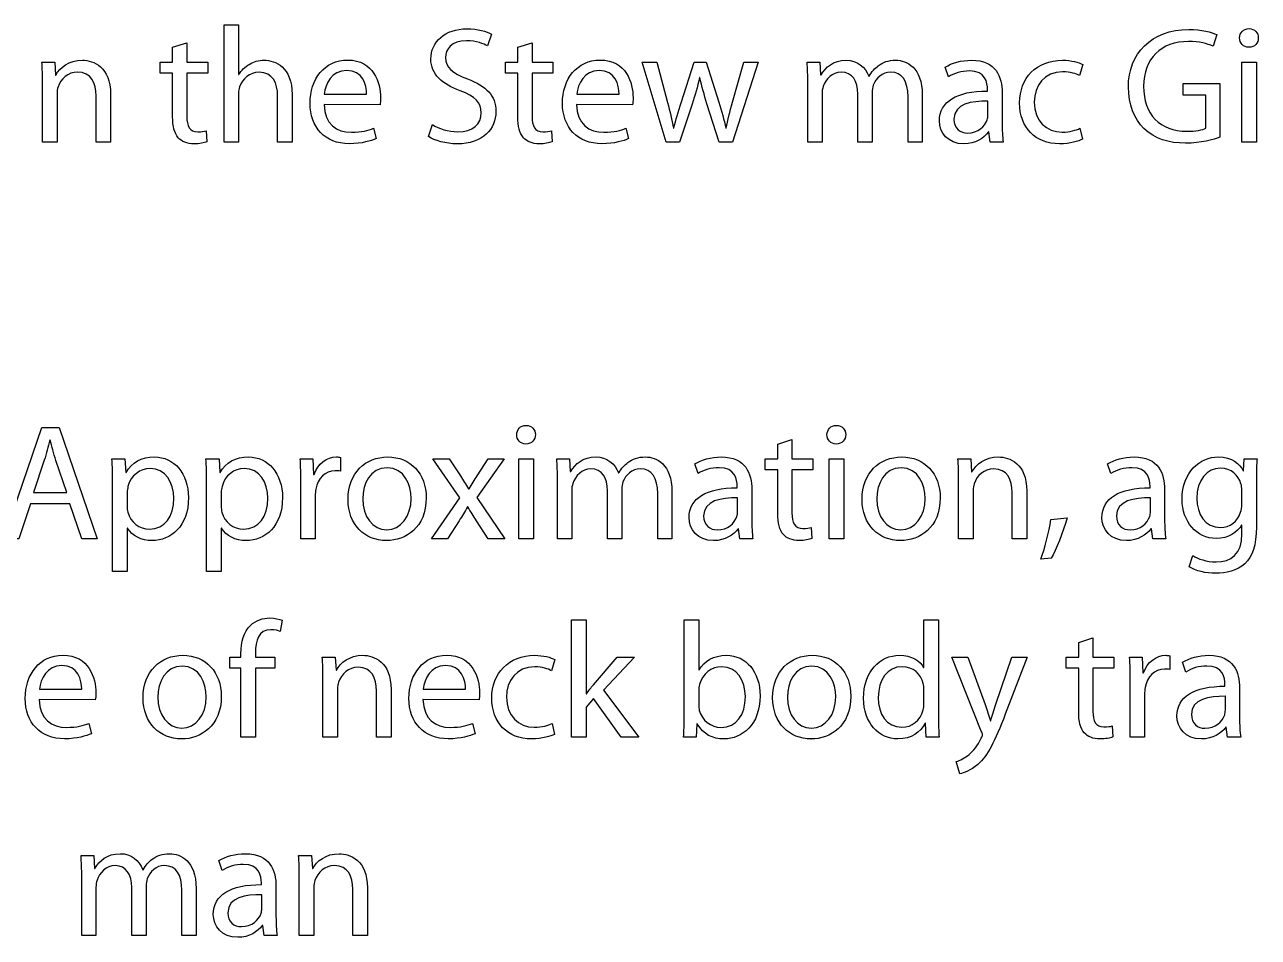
# Model space of a CAD drawing. Extents: x 14 to 1178, y 12 to 836.
# Drawn here: x 540.65 to 572.24, y 728.56 to 751.93 of the extents above; entities that cross this region are included whole.
import ezdxf

# ---------------------------------------------------------------- set-up
doc = ezdxf.new("R2010")
doc.units = 0
doc.layers.add('Gibson-Explorer-00-1958', color=7, linetype='CONTINUOUS')

msp = doc.modelspace()

# ---------------------------------------------------------------- linework, layer by layer
at = {"layer": 'Gibson-Explorer-00-1958', "color": 7}
for points in [[(546.125739, 750.161279), (546.125739, 748.925181), (545.753171, 748.925181), (545.753171, 751.930848), (545.753241, 751.930848)], [(545.753241, 751.930848), (546.12581, 751.930848), (546.12581, 750.652381), (546.134276, 750.652381)], [(552.59847, 751.685385), (552.496835, 751.384819)], [(571.170809, 751.676954), (571.077781, 751.376352)], [(544.436921, 749.572917), (544.436921, 750.690517), (544.119316, 750.690517), (544.119316, 750.97422), (544.436921, 750.97422), (544.436921, 751.350952), (544.800917, 751.465322), (544.800847, 751.465252)], [(544.800847, 751.465252), (544.800847, 750.97415), (545.334317, 750.97415), (545.334317, 750.690446), (544.800847, 750.690446), (544.800847, 749.585617)], [(553.276333, 749.572917), (553.276333, 750.690517), (552.958692, 750.690517), (552.958692, 750.97422), (553.276333, 750.97422), (553.276333, 751.350952), (553.640294, 751.465322), (553.640258, 751.465252)], [(553.640258, 751.465252), (553.640258, 750.97415), (554.173729, 750.97415), (554.173729, 750.690446), (553.640258, 750.690446), (553.640258, 749.585617)], [(571.996097, 751.350881), (571.991864, 751.350881), (571.991758, 751.350881)], [(541.088178, 750.97415), (541.418378, 750.97415), (541.439545, 750.639646), (541.448012, 750.639646)], [(557.742923, 749.898954), (557.412723, 748.925181), (557.07388, 748.925181), (556.455848, 750.97415), (556.836884, 750.97415), (556.836989, 750.97415)], [(556.836989, 750.97415), (557.112227, 749.937019)], [(557.45495, 749.932715), (557.789454, 750.97415), (558.102615, 750.97415), (558.420256, 749.949577)], [(558.771623, 749.94545), (559.063617, 750.97415), (559.431882, 750.97415), (558.771623, 748.925181), (558.432815, 748.925181), (558.119654, 749.903081)], [(560.684913, 750.97415), (561.010809, 750.97415), (561.027742, 750.64395), (561.040442, 750.64395)], [(567.741915, 750.910579), (567.657142, 750.627052)], [(557.937585, 750.580379), (557.929119, 750.580379)], [(562.263946, 750.610013), (562.272413, 750.610013)], [(564.30018, 750.593115), (564.215619, 750.842881)], [(541.477539, 750.161279), (541.477539, 748.925181), (541.104935, 748.925181), (541.104935, 750.419336), (541.105112, 750.419336)], [(561.065913, 750.161279), (561.065913, 748.925181), (560.701776, 748.925181), (560.701776, 750.419336), (560.701846, 750.419336)], [(565.303585, 750.228977), (565.303585, 750.271346)], [(570.891409, 749.276583), (570.891409, 750.127519), (570.315746, 750.127519), (570.315746, 750.423817), (571.255546, 750.423817), (571.255546, 749.052146), (571.255546, 749.052146)], [(542.849139, 750.14872), (542.849139, 748.925181), (542.476712, 748.925181), (542.476712, 750.106317)], [(547.497304, 750.144417), (547.497304, 748.925181), (547.124912, 748.925181), (547.124912, 750.102013)], [(548.318641, 750.152848), (549.402445, 750.152848), (549.402445, 750.152848)], [(554.783682, 750.152848), (555.867521, 750.152848), (555.867521, 750.152848)], [(562.348542, 750.195217), (562.348542, 748.925181), (561.984546, 748.925181), (561.984546, 750.152848)], [(563.631313, 750.131646), (563.631313, 748.925181), (563.267176, 748.925181), (563.267176, 750.08515)], [(565.312123, 749.61525), (565.312123, 749.970779), (565.312087, 749.970779)], [(565.676154, 750.182481), (565.676154, 749.416283), (565.676224, 749.416283)], [(549.749578, 749.881879), (548.314514, 749.886113), (548.314478, 749.886183)], [(556.214654, 749.881879), (554.779589, 749.886113), (554.779554, 749.886183)], [(550.989768, 749.064881), (551.0871, 749.373915), (551.0871, 749.373915)], [(545.296253, 749.213083), (545.313186, 748.929556)], [(549.58021, 749.276583), (549.647908, 749.014046)], [(554.135664, 749.213083), (554.152598, 748.929556)], [(556.045286, 749.276583), (556.112984, 749.014046)], [(557.260358, 749.280711), (557.273058, 749.280711)], [(558.602184, 749.280711), (558.614884, 749.280711)], [(565.705858, 748.925181), (565.371319, 748.925181), (565.337452, 749.183379), (565.324752, 749.183379)], [(567.669913, 749.276583), (567.733448, 748.997183), (567.733448, 748.997183)], [(541.30302, 741.292587), (541.29032, 741.292587)], [(553.483519, 741.190952), (553.479286, 741.190952), (553.479215, 741.190952)], [(559.931239, 739.412987), (559.931239, 740.530587), (559.613633, 740.530587), (559.613633, 740.814291), (559.931239, 740.814291), (559.931239, 741.191023), (560.295235, 741.305393), (560.295164, 741.305323)], [(560.295164, 741.305323), (560.295164, 740.814221), (560.828635, 740.814221), (560.828635, 740.530517), (560.295164, 740.530517), (560.295164, 739.425687)], [(561.429803, 741.190952), (561.42557, 741.190952), (561.425499, 741.190952)], [(541.15062, 740.776156), (540.87122, 739.95055), (541.730622, 739.95055), (541.730587, 739.95055)], [(541.730587, 739.95055), (541.446883, 740.771852)], [(542.882406, 740.814221), (543.216769, 740.814221), (543.237936, 740.462819), (543.246402, 740.462819)], [(545.291032, 740.814221), (545.625394, 740.814221), (545.646561, 740.462819), (545.655028, 740.462819)], [(547.704137, 740.814221), (548.03021, 740.814221), (548.047143, 740.412019), (548.059843, 740.412019)], [(548.732837, 740.848017), (548.732837, 740.500742)], [(551.773253, 739.226721), (551.476813, 738.765252), (551.066321, 738.765252), (551.794455, 739.81085), (551.100082, 740.814221), (551.515055, 740.814221), (551.514984, 740.814221)], [(551.514984, 740.814221), (551.806978, 740.378258)], [(552.234792, 740.378258), (552.518319, 740.814221), (552.924825, 740.814221), (552.226149, 739.823585), (552.941723, 738.765252), (552.518319, 738.765252), (552.217717, 739.226721)], [(554.274976, 740.814221), (554.600908, 740.814221), (554.617841, 740.484021), (554.630541, 740.484021)], [(564.545325, 740.814221), (564.87556, 740.814221), (564.896727, 740.479717), (564.905193, 740.479717)], [(571.852552, 740.509315), (571.861018, 740.509315), (571.873718, 740.814221), (572.203918, 740.814221)], [(555.85408, 740.450084), (555.862547, 740.450084)], [(557.890243, 740.433185), (557.805647, 740.682776)], [(568.461687, 740.433185), (568.377126, 740.682776)], [(543.280339, 739.040348), (543.271873, 739.040348), (543.271873, 737.927052), (542.899304, 737.927052), (542.899304, 740.145354), (542.899339, 740.145354)], [(545.688965, 739.040348), (545.680498, 739.040348), (545.680498, 737.927052), (545.30793, 737.927052), (545.30793, 740.145354), (545.307965, 740.145354)], [(548.089335, 739.857417), (548.089335, 738.765146), (547.716732, 738.765146), (547.720965, 740.174882), (547.721071, 740.174987)], [(554.656047, 740.00135), (554.656047, 738.765252), (554.291909, 738.765252), (554.291909, 740.259548), (554.291909, 740.259548)], [(564.934721, 740.00135), (564.934721, 738.765252), (564.562152, 738.765252), (564.562152, 740.259548), (564.562258, 740.259548)], [(572.186985, 740.255421), (572.186985, 739.065854), (572.187126, 739.065854)], [(543.271979, 739.954854), (543.271979, 739.599325), (543.271908, 739.599325)], [(545.680604, 739.954854), (545.680604, 739.599325), (545.680534, 739.599325)], [(552.014517, 740.043719), (552.027217, 740.043719)], [(555.938676, 740.035287), (555.938676, 738.765252), (555.57468, 738.765252), (555.57468, 739.992919)], [(557.221482, 739.971717), (557.221482, 738.765252), (556.857345, 738.765252), (556.857345, 739.925221)], [(558.893613, 740.069048), (558.893613, 740.111417)], [(559.266217, 740.022552), (559.266217, 739.256354), (559.266288, 739.256354)], [(566.306286, 739.988791), (566.306286, 738.765252), (565.933893, 738.765252), (565.933893, 739.946387)], [(569.465058, 740.069048), (569.465058, 740.111417)], [(569.837662, 740.022552), (569.837662, 739.256354), (569.837732, 739.256354)], [(571.814558, 739.641517), (571.814558, 740.009782), (571.814522, 740.009782)], [(551.997584, 739.58225), (551.989117, 739.58225)], [(558.902186, 739.455321), (558.902186, 739.81085), (558.90215, 739.81085)], [(569.47363, 739.455321), (569.47363, 739.81085), (569.473595, 739.81085)], [(566.924564, 739.256354), (567.33936, 739.298723)], [(549.9187, 738.998156), (549.922933, 738.998156), (549.922827, 738.998156)], [(559.295921, 738.765252), (558.961382, 738.765252), (558.927515, 739.02345), (558.914815, 739.02345)], [(560.79057, 739.053154), (560.807503, 738.769627)], [(563.080697, 738.998156), (563.084931, 738.998156), (563.084825, 738.998156)], [(569.867365, 738.765252), (569.532826, 738.765252), (569.49896, 739.02345), (569.48626, 739.02345)], [(571.81865, 738.892217), (571.81865, 739.116654), (571.810183, 739.116654)], [(549.914255, 738.718756), (549.910022, 738.718756), (549.910127, 738.718756)], [(563.076252, 738.718756), (563.072019, 738.718756), (563.072125, 738.718756)], [(566.932995, 738.270023), (566.670493, 738.240389), (566.670493, 738.240389)], [(570.464054, 738.049889), (570.557222, 738.337721)], [(547.241187, 736.678042), (547.194656, 736.390211)], [(555.212448, 735.027148), (555.81792, 735.73408), (556.262314, 735.73408), (555.470646, 734.891576), (556.372416, 733.685111), (555.919379, 733.685111), (555.216752, 734.671443), (555.026216, 734.455613), (555.026216, 733.685111), (554.653648, 733.685111), (554.653648, 736.690778), (555.026216, 736.690778), (555.026216, 734.79428), (555.026216, 734.79428)], [(557.536512, 736.690778), (557.909081, 736.690778), (557.909081, 735.408184), (557.917548, 735.408184)], [(557.536583, 734.214278), (557.536583, 736.690778), (557.536512, 736.690778)], [(563.666132, 735.471578), (563.674599, 735.471578), (563.674599, 736.690778), (564.047167, 736.690778), (564.047026, 736.690778)], [(564.047026, 736.690778), (564.047026, 734.214278)], [(567.637034, 734.332882), (567.637034, 735.450482), (567.319393, 735.450482), (567.319393, 735.734186), (567.637034, 735.734186), (567.637034, 736.110917), (568.000995, 736.225287), (568.000959, 736.225182)], [(568.000959, 736.225182), (568.000959, 735.73408), (568.534465, 735.73408), (568.534465, 735.450376), (568.000959, 735.450376), (568.000959, 734.345546)], [(546.187158, 733.685111), (546.187158, 735.450376), (545.903454, 735.450376), (545.903454, 735.73408), (546.187158, 735.73408), (546.187158, 735.831411)], [(546.555422, 735.844146), (546.555422, 735.73408), (547.050652, 735.73408), (547.050652, 735.450376), (546.55955, 735.450376), (546.55955, 733.685111), (546.187158, 733.685111), (546.187158, 733.685111)], [(548.269817, 735.73408), (548.600017, 735.73408), (548.621183, 735.399576), (548.62965, 735.399576)], [(565.143459, 733.841709), (564.389856, 735.73408), (564.79622, 735.73408), (564.796361, 735.73408)], [(564.796361, 735.73408), (565.240932, 734.523311)], [(565.515887, 734.531743), (565.922393, 735.73408), (566.316022, 735.73408), (565.757222, 734.273544)], [(568.940936, 735.73408), (569.267008, 735.73408), (569.283942, 735.331878), (569.296642, 735.331878)], [(569.969636, 735.767911), (569.969636, 735.420637)], [(554.226116, 735.670509), (554.141344, 735.386982)], [(570.380622, 735.352868), (570.296026, 735.60267)], [(548.659213, 734.921209), (548.659213, 733.685111), (548.286609, 733.685111), (548.286609, 735.179407), (548.28675, 735.179407)], [(569.326134, 734.777276), (569.326134, 733.685005), (568.95353, 733.685005), (568.957763, 735.094741), (568.957869, 735.094846)], [(541.026725, 734.912778), (542.110564, 734.912778), (542.110564, 734.912778)], [(550.030777, 734.90865), (550.030777, 733.685111), (549.65835, 733.685111), (549.65835, 734.866282)], [(550.85215, 734.912778), (551.935989, 734.912778), (551.935989, 734.912778)], [(555.026216, 734.79428), (555.034683, 734.79428)], [(557.909222, 734.874713), (557.909222, 734.506413), (557.909081, 734.506413)], [(563.674458, 734.544337), (563.674458, 734.900043), (563.674458, 734.900043)], [(571.383992, 734.988907), (571.383992, 735.031276)], [(571.756561, 734.942411), (571.756561, 734.176213), (571.756632, 734.176213)], [(542.457697, 734.641809), (541.022632, 734.646043), (541.022597, 734.646113)], [(552.283122, 734.641809), (550.848058, 734.646043), (550.848022, 734.646113)], [(571.392565, 734.37518), (571.392565, 734.730709), (571.392494, 734.730709)], [(542.288328, 734.036513), (542.356026, 733.774011)], [(544.67166, 733.918015), (544.675893, 733.918015), (544.675787, 733.918015)], [(552.113754, 734.036513), (552.181452, 733.774011)], [(554.154114, 734.036513), (554.21765, 733.757113), (554.21765, 733.757113)], [(557.871052, 734.023778), (557.862585, 734.023778), (557.841418, 733.685111), (557.51965, 733.685111)], [(560.791769, 733.918015), (560.796003, 733.918015), (560.795897, 733.918015)], [(564.06396, 733.685111), (563.729597, 733.685111), (563.712663, 734.040641), (563.704197, 734.040641)], [(565.376328, 734.104211), (565.384795, 734.104211)], [(568.496365, 733.973048), (568.513299, 733.689521)], [(571.786265, 733.685111), (571.451761, 733.685111), (571.417894, 733.943309), (571.405194, 733.943309)], [(544.667215, 733.638615), (544.662981, 733.638615), (544.663087, 733.638615)], [(560.787324, 733.638615), (560.783091, 733.638615), (560.783197, 733.638615)], [(564.597254, 732.749615), (564.504226, 733.062741)], [(542.092431, 730.654115), (542.418362, 730.654115), (542.435296, 730.323915), (542.447996, 730.323915)], [(547.663497, 730.654115), (547.993733, 730.654115), (548.014899, 730.319611), (548.023366, 730.319611)], [(545.707521, 730.27308), (545.62296, 730.522847)], [(542.473466, 729.841245), (542.473466, 728.605147), (542.109329, 728.605147), (542.109329, 730.099443), (542.109364, 730.099443)], [(543.671499, 730.289978), (543.679966, 730.289978)], [(548.052894, 729.841245), (548.052894, 728.605147), (547.680325, 728.605147), (547.680325, 730.099443), (547.680431, 730.099443)], [(543.756096, 729.875182), (543.756096, 728.605147), (543.392099, 728.605147), (543.392099, 729.832813)], [(545.038901, 729.811611), (545.038901, 728.605147), (544.674764, 728.605147), (544.674764, 729.765115)], [(546.710892, 729.908943), (546.710892, 729.951311)], [(547.083495, 729.862447), (547.083495, 729.096249), (547.083566, 729.096249)], [(549.424458, 729.828686), (549.424458, 728.605147), (549.052066, 728.605147), (549.052066, 729.786317)], [(546.719464, 729.295215), (546.719464, 729.650745), (546.719429, 729.650745)], [(547.113199, 728.605147), (546.77866, 728.605147), (546.744794, 728.863345), (546.732094, 728.863345)]]:
    msp.add_lwpolyline(points, dxfattribs=at)
for points in [[(571.813993, 748.925181), (571.813993, 750.97415), (572.186597, 750.97415), (572.186597, 748.925181), (571.813993, 748.925181)], [(540.795055, 739.662684), (540.498616, 738.765252), (540.117581, 738.765252), (541.087014, 741.618483), (541.53162, 741.618483), (542.505216, 738.765252), (542.111587, 738.765252), (541.806716, 739.662684), (540.795055, 739.662684)], [(553.301451, 738.765252), (553.301451, 740.814221), (553.674019, 740.814221), (553.674019, 738.765252), (553.301451, 738.765252)], [(561.247735, 738.765252), (561.247735, 740.814221), (561.620303, 740.814221), (561.620303, 738.765252), (561.247735, 738.765252)]]:
    msp.add_lwpolyline(points, close=True, dxfattribs=at)
for points in [[(551.049035, 751.050279), (551.049035, 751.494885), (551.417335, 751.825085), (551.971972, 751.825085)], [(551.971972, 751.825085), (552.259804, 751.825085), (552.475668, 751.757034), (552.59847, 751.685385)], [(571.759066, 751.592217), (571.759066, 751.72345), (571.856397, 751.829213), (572.000225, 751.829213)], [(572.000225, 751.829213), (572.144228, 751.829213), (572.237397, 751.72345), (572.237397, 751.592217)], [(551.959237, 751.520215), (551.56977, 751.520215), (551.421639, 751.287487), (551.421639, 751.092648)], [(552.496835, 751.384819), (552.40797, 751.439746), (552.217435, 751.520215), (551.959237, 751.520215)], [(568.910315, 750.334917), (568.910315, 751.185852), (569.498748, 751.808046), (570.455446, 751.808046)], [(570.455446, 751.808046), (570.785646, 751.808046), (571.048148, 751.73622), (571.170809, 751.676954)], [(571.991758, 751.350881), (571.852093, 751.350881), (571.759066, 751.460948), (571.759066, 751.592217)], [(572.237397, 751.592217), (572.237397, 751.460948), (572.144228, 751.350881), (571.996097, 751.350881)], [(570.446979, 751.499013), (569.752642, 751.499013), (569.299781, 751.067354), (569.299781, 750.351815)], [(571.077781, 751.376352), (570.925346, 751.448213), (570.734846, 751.499013), (570.446979, 751.499013)], [(541.105112, 750.419336), (541.105112, 750.635483), (541.100878, 750.804817), (541.088178, 750.97415)], [(541.448012, 750.639646), (541.549647, 750.830146), (541.786643, 751.020646), (542.12531, 751.020646)], [(542.12531, 751.020646), (542.408837, 751.020646), (542.849139, 750.851348), (542.849139, 750.14872)], [(546.134276, 750.652381), (546.193508, 750.75832), (546.286712, 750.855652), (546.400906, 750.914883)], [(546.400906, 750.914883), (546.510972, 750.982581), (546.642241, 751.020646), (546.781941, 751.020646)], [(546.781941, 751.020646), (547.057037, 751.020646), (547.497304, 750.851348), (547.497304, 750.144417)], [(547.954645, 749.915817), (547.954645, 750.538187), (548.322945, 751.024985), (548.91981, 751.024985)], [(548.91981, 751.024985), (549.588676, 751.024985), (549.762278, 750.436552), (549.762278, 750.059644)], [(551.802639, 750.237585), (551.336866, 750.406919), (551.049035, 750.652381), (551.049035, 751.050279)], [(551.421639, 751.092648), (551.421639, 750.826019), (551.595276, 750.69475), (551.98887, 750.542315)], [(554.419721, 749.915817), (554.419721, 750.538187), (554.787986, 751.024985), (555.38485, 751.024985)], [(555.38485, 751.024985), (556.053717, 751.024985), (556.227354, 750.436552), (556.227354, 750.059644)], [(560.701846, 750.419336), (560.701846, 750.635483), (560.69338, 750.804817), (560.684913, 750.97415)], [(561.040442, 750.64395), (561.154813, 750.838577), (561.345313, 751.020646), (561.688107, 751.020646)], [(561.688107, 751.020646), (561.96338, 751.020646), (562.175082, 750.851348), (562.263946, 750.610013)], [(562.272413, 750.610013), (562.335807, 750.728511), (562.420544, 750.813283), (562.505105, 750.876819)], [(562.505105, 750.876819), (562.627942, 750.969846), (562.759176, 751.020646), (562.954015, 751.020646)], [(562.954015, 751.020646), (563.229111, 751.020646), (563.631313, 750.842881), (563.631313, 750.131646)], [(564.215619, 750.842881), (564.384917, 750.948503), (564.634719, 751.020646), (564.892917, 751.020646)], [(564.892917, 751.020646), (565.523719, 751.020646), (565.676154, 750.593115), (565.676154, 750.182481)], [(566.124781, 749.928411), (566.124781, 750.559177), (566.556617, 751.020646), (567.225483, 751.020646)], [(567.225483, 751.020646), (567.445617, 751.020646), (567.640279, 750.965719), (567.741915, 750.910579)], [(542.002508, 750.715952), (541.761173, 750.715952), (541.570637, 750.542315), (541.502939, 750.334917)], [(542.476712, 750.106317), (542.476712, 750.436552), (542.353874, 750.715952), (542.002508, 750.715952)], [(546.650672, 750.711648), (546.409372, 750.711648), (546.223141, 750.542315), (546.151139, 750.339044)], [(547.124912, 750.102013), (547.124912, 750.436552), (547.002074, 750.711648), (546.650672, 750.711648)], [(548.890176, 750.75832), (548.509141, 750.75832), (548.348274, 750.411046), (548.318641, 750.152848)], [(549.402445, 750.152848), (549.406678, 750.385717), (549.305149, 750.75832), (548.890176, 750.75832)], [(555.355252, 750.75832), (554.974217, 750.75832), (554.813315, 750.411046), (554.783682, 750.152848)], [(555.867521, 750.152848), (555.871754, 750.385717), (555.770189, 750.75832), (555.355252, 750.75832)], [(557.929119, 750.580379), (557.878319, 750.334917), (557.814748, 750.118911), (557.742923, 749.898954)], [(558.119654, 749.903081), (558.047652, 750.13595), (557.988385, 750.339044), (557.937585, 750.580379)], [(561.556838, 750.715952), (561.328274, 750.715952), (561.154813, 750.529579), (561.095546, 750.343348)], [(561.984546, 750.152848), (561.984546, 750.483048), (561.840542, 750.715952), (561.556838, 750.715952)], [(562.822746, 750.715952), (562.60674, 750.715952), (562.445874, 750.559177), (562.378176, 750.381413)], [(563.267176, 750.08515), (563.267176, 750.483048), (563.119044, 750.715952), (562.822746, 750.715952)], [(564.837778, 750.745585), (564.64315, 750.745585), (564.444183, 750.690446), (564.30018, 750.593115)], [(565.303585, 750.271346), (565.303585, 750.440679), (565.256878, 750.749713), (564.837778, 750.745585)], [(567.225483, 750.724383), (566.755583, 750.724383), (566.501513, 750.372981), (566.501513, 749.94545)], [(567.657142, 750.627052), (567.568277, 750.673583), (567.428577, 750.724383), (567.225483, 750.724383)], [(541.502939, 750.334917), (541.486006, 750.28842), (541.477539, 750.220546), (541.477539, 750.161279)], [(546.151139, 750.339044), (546.129972, 750.28842), (546.125739, 750.233281), (546.125739, 750.161279)], [(552.340272, 749.674481), (552.340272, 749.937019), (552.187802, 750.093581), (551.802639, 750.237585)], [(551.98887, 750.542315), (552.471506, 750.351815), (552.712841, 750.123215), (552.712841, 749.704115)], [(561.095546, 750.343348), (561.07438, 750.28842), (561.065913, 750.22485), (561.065913, 750.161279)], [(562.378176, 750.381413), (562.361242, 750.326485), (562.348542, 750.258787), (562.348542, 750.195217)], [(569.308213, 749.272279), (569.062574, 749.509487), (568.910315, 749.89017), (568.910315, 750.334917)], [(569.299781, 750.351815), (569.299781, 749.627985), (569.731617, 749.200277), (570.400483, 749.200277)], [(549.762278, 750.059644), (549.762278, 749.983515), (549.758045, 749.924248), (549.749578, 749.881879)], [(556.227354, 750.059644), (556.227354, 749.983515), (556.223121, 749.924248), (556.214654, 749.881879)], [(557.112227, 749.937019), (557.167189, 749.708419), (557.222293, 749.492413), (557.260358, 749.280711)], [(557.273058, 749.280711), (557.319554, 749.488285), (557.387252, 749.708419), (557.45495, 749.932715)], [(558.420256, 749.949577), (558.496421, 749.708419), (558.555652, 749.488285), (558.602184, 749.280711)], [(558.614884, 749.280711), (558.64875, 749.488285), (558.703748, 749.704115), (558.771623, 749.94545)], [(564.071615, 749.467083), (564.071615, 749.962313), (564.511881, 750.233281), (565.303585, 750.228977)], [(565.312087, 749.970779), (564.905723, 749.979246), (564.444254, 749.907385), (564.444254, 749.509487)], [(567.14505, 748.878685), (566.526983, 748.878685), (566.124781, 749.297785), (566.124781, 749.928411)], [(566.501513, 749.94545), (566.501513, 749.471246), (566.806383, 749.179252), (567.212748, 749.179252)], [(548.962178, 748.882813), (548.33568, 748.882813), (547.954645, 749.301913), (547.954645, 749.915817)], [(548.314478, 749.886183), (548.322945, 749.382346), (548.64041, 749.174948), (549.012978, 749.174948)], [(552.712841, 749.704115), (552.712841, 749.263848), (552.391072, 748.878685), (551.717902, 748.878685)], [(551.743408, 749.187683), (552.120104, 749.187683), (552.340272, 749.382346), (552.340272, 749.674481)], [(555.427254, 748.882813), (554.800756, 748.882813), (554.419721, 749.301913), (554.419721, 749.915817)], [(554.779554, 749.886183), (554.788021, 749.382346), (555.10545, 749.174948), (555.478054, 749.174948)], [(565.295189, 749.496717), (565.307889, 749.534781), (565.312123, 749.57715), (565.312123, 749.61525)], [(544.580784, 749.035319), (544.479149, 749.149513), (544.436921, 749.331617), (544.436921, 749.572917)], [(544.800847, 749.585617), (544.800847, 749.331546), (544.872849, 749.187683), (545.080247, 749.187683)], [(551.0871, 749.373915), (551.252306, 749.268152), (551.489337, 749.187683), (551.743408, 749.187683)], [(553.42016, 749.035319), (553.318525, 749.149513), (553.276333, 749.331617), (553.276333, 749.572917)], [(553.640258, 749.585617), (553.640258, 749.331546), (553.71226, 749.187683), (553.919658, 749.187683)], [(564.698078, 748.878685), (564.283317, 748.878685), (564.071615, 749.170644), (564.071615, 749.467083)], [(564.444254, 749.509487), (564.444254, 749.263848), (564.605156, 749.153781), (564.791352, 749.153781)], [(564.791352, 749.153781), (565.062321, 749.153781), (565.235958, 749.323079), (565.295189, 749.496717)], [(565.676224, 749.416283), (565.676224, 749.238519), (565.684691, 749.064881), (565.705858, 748.925181)], [(544.982986, 748.878756), (544.809349, 748.878756), (544.669649, 748.937987), (544.580784, 749.035319)], [(545.080247, 749.187683), (545.181882, 749.187683), (545.241114, 749.19615), (545.296253, 749.213083)], [(549.647908, 749.014046), (549.516851, 748.954815), (549.288074, 748.882813), (548.962178, 748.882813)], [(549.012978, 749.174948), (549.279643, 749.174948), (549.444849, 749.221444), (549.58021, 749.276583)], [(551.717902, 748.878685), (551.442806, 748.878685), (551.142239, 748.963246), (550.989768, 749.064881)], [(553.822362, 748.878756), (553.64876, 748.878756), (553.50906, 748.937987), (553.42016, 749.035319)], [(553.919658, 749.187683), (554.021294, 749.187683), (554.08056, 749.19615), (554.135664, 749.213083)], [(556.112984, 749.014046), (555.981891, 748.954815), (555.75315, 748.882813), (555.427254, 748.882813)], [(555.478054, 749.174948), (555.744719, 749.174948), (555.909889, 749.221444), (556.045286, 749.276583)], [(565.324752, 749.183379), (565.214685, 749.022513), (564.990248, 748.878685), (564.698078, 748.878685)], [(567.733448, 748.997183), (567.636152, 748.950511), (567.420146, 748.878685), (567.14505, 748.878685)], [(567.212748, 749.179252), (567.42445, 749.179252), (567.56415, 749.230087), (567.669913, 749.276583)], [(570.374977, 748.895548), (569.943142, 748.895548), (569.587613, 749.005615), (569.308213, 749.272279)], [(571.255546, 749.052146), (571.090375, 748.988752), (570.760317, 748.895548), (570.374977, 748.895548)], [(570.400483, 749.200277), (570.641642, 749.200277), (570.806848, 749.234144), (570.891409, 749.276583)], [(545.313186, 748.929556), (545.241184, 748.904156), (545.126814, 748.878756), (544.982986, 748.878756)], [(554.152598, 748.929556), (554.080596, 748.904156), (553.966225, 748.878756), (553.822362, 748.878756)], [(553.246488, 741.432287), (553.246488, 741.563521), (553.343819, 741.669283), (553.487647, 741.669283)], [(553.479215, 741.190952), (553.339515, 741.190952), (553.246488, 741.301019), (553.246488, 741.432287)], [(553.724854, 741.432287), (553.724854, 741.301019), (553.631651, 741.190952), (553.483519, 741.190952)], [(553.487647, 741.669283), (553.631651, 741.669283), (553.724854, 741.563521), (553.724854, 741.432287)], [(561.192772, 741.432287), (561.192772, 741.563521), (561.290103, 741.669283), (561.433931, 741.669283)], [(561.425499, 741.190952), (561.285799, 741.190952), (561.192772, 741.301019), (561.192772, 741.432287)], [(561.671138, 741.432287), (561.671138, 741.301019), (561.577935, 741.190952), (561.429803, 741.190952)], [(561.433931, 741.669283), (561.577935, 741.669283), (561.671138, 741.563521), (561.671138, 741.432287)], [(541.29032, 741.292587), (541.252255, 741.127558), (541.205583, 740.949617), (541.15062, 740.776156)], [(541.446883, 740.771852), (541.387616, 740.958048), (541.345248, 741.127558), (541.30302, 741.292587)], [(542.899339, 740.145354), (542.899339, 740.407891), (542.895106, 740.619417), (542.882406, 740.814221)], [(543.246402, 740.462819), (543.394569, 740.716889), (543.640173, 740.860717), (543.970408, 740.860717)], [(543.970408, 740.860717), (544.469941, 740.860717), (544.842545, 740.441652), (544.842545, 739.819282)], [(545.307965, 740.145354), (545.307965, 740.407891), (545.303732, 740.619417), (545.291032, 740.814221)], [(545.655028, 740.462819), (545.803159, 740.716889), (546.048798, 740.860717), (546.378998, 740.860717)], [(546.378998, 740.860717), (546.878532, 740.860717), (547.250959, 740.441652), (547.250959, 739.819282)], [(547.721071, 740.174987), (547.721071, 740.416323), (547.716837, 740.623721), (547.704137, 740.814221)], [(548.059843, 740.412019), (548.152871, 740.687256), (548.381435, 740.860717), (548.631202, 740.860717)], [(548.631202, 740.860717), (548.669443, 740.860717), (548.699077, 740.856483), (548.732837, 740.848017)], [(548.927923, 739.772785), (548.927923, 740.458515), (549.380961, 740.860717), (549.943888, 740.860717)], [(549.943888, 740.860717), (550.532286, 740.860717), (550.93022, 740.433185), (550.93022, 739.81085)], [(554.291909, 740.259548), (554.291909, 740.475554), (554.283443, 740.644887), (554.274976, 740.814221)], [(554.630541, 740.484021), (554.744947, 740.678648), (554.935447, 740.860717), (555.278241, 740.860717)], [(555.278241, 740.860717), (555.553513, 740.860717), (555.765215, 740.691419), (555.85408, 740.450084)], [(556.095274, 740.716889), (556.218076, 740.809917), (556.349345, 740.860717), (556.544184, 740.860717)], [(556.544184, 740.860717), (556.81928, 740.860717), (557.221482, 740.682776), (557.221482, 739.971717)], [(557.805647, 740.682776), (557.97498, 740.788715), (558.224747, 740.860717), (558.48298, 740.860717)], [(558.48298, 740.860717), (559.113782, 740.860717), (559.266217, 740.433185), (559.266217, 740.022552)], [(562.089921, 739.772785), (562.089921, 740.458515), (562.542958, 740.860717), (563.105886, 740.860717)], [(563.105886, 740.860717), (563.694284, 740.860717), (564.092217, 740.433185), (564.092217, 739.81085)], [(564.562258, 740.259548), (564.562258, 740.475554), (564.558025, 740.644887), (564.545325, 740.814221)], [(564.905193, 740.479717), (565.006793, 740.670217), (565.243825, 740.860717), (565.582491, 740.860717)], [(565.582491, 740.860717), (565.866195, 740.860717), (566.306286, 740.691419), (566.306286, 739.988791)], [(568.377126, 740.682776), (568.546424, 740.788715), (568.796191, 740.860717), (569.054424, 740.860717)], [(569.054424, 740.860717), (569.685226, 740.860717), (569.837662, 740.433185), (569.837662, 740.022552)], [(570.286254, 739.777089), (570.286254, 740.47125), (570.739291, 740.860717), (571.213318, 740.860717)], [(571.213318, 740.860717), (571.568848, 740.860717), (571.759383, 740.678648), (571.852552, 740.509315)], [(572.203918, 740.814221), (572.191218, 740.670217), (572.186985, 740.505187), (572.186985, 740.255421)], [(543.860377, 740.564454), (543.606306, 740.564454), (543.364971, 740.386689), (543.293145, 740.107289)], [(544.465673, 739.802384), (544.465673, 740.213052), (544.253971, 740.564454), (543.860377, 740.564454)], [(546.269002, 740.564454), (546.014932, 740.564454), (545.773596, 740.386689), (545.701771, 740.107289)], [(546.874298, 739.802384), (546.874298, 740.213052), (546.662596, 740.564454), (546.269002, 740.564454)], [(548.601569, 740.509209), (548.339243, 740.509209), (548.152871, 740.310278), (548.102035, 740.035182)], [(548.732837, 740.500742), (548.690645, 740.504976), (548.652404, 740.509209), (548.601569, 740.509209)], [(549.931294, 740.581317), (549.495296, 740.581317), (549.304796, 740.174987), (549.304796, 739.785521)], [(550.545198, 739.798256), (550.545198, 740.145354), (550.371561, 740.581317), (549.931294, 740.581317)], [(555.146972, 740.556023), (554.918408, 740.556023), (554.744947, 740.36965), (554.68568, 740.183419)], [(555.57468, 739.992919), (555.57468, 740.323119), (555.430676, 740.556023), (555.146972, 740.556023)], [(555.862547, 740.450084), (555.925941, 740.568582), (556.010713, 740.653354), (556.095274, 740.716889)], [(556.412915, 740.556023), (556.196909, 740.556023), (556.036007, 740.399248), (555.968309, 740.221484)], [(556.857345, 739.925221), (556.857345, 740.323119), (556.709178, 740.556023), (556.412915, 740.556023)], [(558.427841, 740.585656), (558.233213, 740.585656), (558.034247, 740.530517), (557.890243, 740.433185)], [(558.893613, 740.111417), (558.893613, 740.28075), (558.846941, 740.589783), (558.427841, 740.585656)], [(563.093256, 740.581317), (562.657293, 740.581317), (562.466758, 740.174987), (562.466758, 739.785521)], [(563.707195, 739.798256), (563.707195, 740.145354), (563.533558, 740.581317), (563.093256, 740.581317)], [(565.459654, 740.556023), (565.218319, 740.556023), (565.027819, 740.382385), (564.960121, 740.174987)], [(565.933893, 739.946387), (565.933893, 740.276623), (565.811056, 740.556023), (565.459654, 740.556023)], [(568.999285, 740.585656), (568.804658, 740.585656), (568.605691, 740.530517), (568.461687, 740.433185)], [(569.465058, 740.111417), (569.465058, 740.28075), (569.418385, 740.589783), (568.999285, 740.585656)], [(571.272656, 740.572885), (570.917126, 740.572885), (570.66302, 740.272319), (570.66302, 739.793952)], [(571.793356, 740.174987), (571.725693, 740.395121), (571.547893, 740.572885), (571.272656, 740.572885)], [(551.806978, 740.378258), (551.883284, 740.259548), (551.946643, 740.158089), (552.014517, 740.043719)], [(552.027217, 740.043719), (552.095092, 740.162252), (552.16279, 740.268191), (552.234792, 740.378258)], [(554.68568, 740.183419), (554.664513, 740.128491), (554.656047, 740.064921), (554.656047, 740.00135)], [(555.968309, 740.221484), (555.951376, 740.166556), (555.938676, 740.098858), (555.938676, 740.035287)], [(564.960121, 740.174987), (564.943188, 740.128491), (564.934721, 740.060617), (564.934721, 740.00135)], [(571.814522, 740.009782), (571.814522, 740.069048), (571.810289, 740.124187), (571.793356, 740.174987)], [(543.293145, 740.107289), (543.284679, 740.056489), (543.271979, 740.00135), (543.271979, 739.954854)], [(544.842545, 739.819282), (544.842545, 739.082717), (544.389508, 738.718756), (543.911141, 738.718756)], [(545.701771, 740.107289), (545.693304, 740.056489), (545.680604, 740.00135), (545.680604, 739.954854)], [(547.250959, 739.819282), (547.250959, 739.082717), (546.798098, 738.718756), (546.319767, 738.718756)], [(548.102035, 740.035182), (548.093569, 739.980042), (548.089335, 739.920811), (548.089335, 739.857417)], [(557.661643, 739.307154), (557.661643, 739.802384), (558.101945, 740.073352), (558.893613, 740.069048)], [(558.90215, 739.81085), (558.495786, 739.819317), (558.034317, 739.747456), (558.034317, 739.349558)], [(568.233122, 739.307154), (568.233122, 739.802384), (568.673389, 740.073352), (569.465058, 740.069048)], [(569.473595, 739.81085), (569.06723, 739.819317), (568.605762, 739.747456), (568.605762, 739.349558)], [(543.271908, 739.599325), (543.271908, 739.548489), (543.276141, 739.493385), (543.288841, 739.446854)], [(543.843479, 739.010715), (544.237073, 739.010715), (544.465673, 739.332484), (544.465673, 739.802384)], [(545.680534, 739.599325), (545.680534, 739.548489), (545.684767, 739.493385), (545.697467, 739.446854)], [(546.252139, 739.010715), (546.645734, 739.010715), (546.874298, 739.332484), (546.874298, 739.802384)], [(549.910127, 738.718756), (549.359759, 738.718756), (548.927923, 739.125085), (548.927923, 739.772785)], [(549.304796, 739.785521), (549.304796, 739.336787), (549.558867, 738.998156), (549.9187, 738.998156)], [(550.93022, 739.81085), (550.93022, 739.048956), (550.401053, 738.718756), (549.914255, 738.718756)], [(549.922827, 738.998156), (550.278533, 738.998156), (550.545198, 739.332484), (550.545198, 739.798256)], [(551.989117, 739.58225), (551.921419, 739.459448), (551.849417, 739.349558), (551.773253, 739.226721)], [(552.217717, 739.226721), (552.137284, 739.345078), (552.069586, 739.459448), (551.997584, 739.58225)], [(563.072125, 738.718756), (562.521756, 738.718756), (562.089921, 739.125085), (562.089921, 739.772785)], [(562.466758, 739.785521), (562.466758, 739.336787), (562.720864, 738.998156), (563.080697, 738.998156)], [(564.092217, 739.81085), (564.092217, 739.048956), (563.56305, 738.718756), (563.076252, 738.718756)], [(563.084825, 738.998156), (563.440531, 738.998156), (563.707195, 739.332484), (563.707195, 739.798256)], [(571.158356, 738.773684), (570.650215, 738.773684), (570.286254, 739.205519), (570.286254, 739.777089)], [(570.66302, 739.793952), (570.66302, 739.396054), (570.870419, 739.057387), (571.268528, 739.057387)], [(571.784924, 739.44255), (571.806091, 739.501817), (571.814558, 739.573819), (571.814558, 739.641517)], [(543.288841, 739.446854), (543.352377, 739.188656), (543.580977, 739.010715), (543.843479, 739.010715)], [(545.697467, 739.446854), (545.761037, 739.188656), (545.989602, 739.010715), (546.252139, 739.010715)], [(558.288141, 738.718756), (557.873345, 738.718756), (557.661643, 739.010715), (557.661643, 739.307154)], [(558.034317, 739.349558), (558.034317, 739.103919), (558.195184, 738.993817), (558.381415, 738.993817)], [(558.381415, 738.993817), (558.652349, 738.993817), (558.825986, 739.16315), (558.885252, 739.336787)], [(558.885252, 739.336787), (558.897952, 739.374852), (558.902186, 739.417221), (558.902186, 739.455321)], [(559.266288, 739.256354), (559.266288, 739.078589), (559.274754, 738.904952), (559.295921, 738.765252)], [(560.075101, 738.875389), (559.973466, 738.98976), (559.931239, 739.171687), (559.931239, 739.412987)], [(560.295164, 739.425687), (560.295164, 739.171617), (560.367166, 739.027754), (560.574564, 739.027754)], [(566.670493, 738.240389), (566.763662, 738.494284), (566.877891, 738.947321), (566.924564, 739.256354)], [(567.33936, 739.298723), (567.237725, 738.938889), (567.051493, 738.468989), (566.932995, 738.270023)], [(568.859585, 738.718756), (568.444789, 738.718756), (568.233122, 739.010715), (568.233122, 739.307154)], [(568.605762, 739.349558), (568.605762, 739.103919), (568.766664, 738.993817), (568.95286, 738.993817)], [(568.95286, 738.993817), (569.223828, 738.993817), (569.39743, 739.16315), (569.456697, 739.336787)], [(569.456697, 739.336787), (569.469397, 739.374852), (569.47363, 739.417221), (569.47363, 739.455321)], [(569.837732, 739.256354), (569.837732, 739.078589), (569.846199, 738.904952), (569.867365, 738.765252)], [(571.268528, 739.057387), (571.50122, 739.057387), (571.708618, 739.201215), (571.784924, 739.44255)], [(543.911141, 738.718756), (543.635869, 738.718756), (543.403177, 738.837254), (543.280339, 739.040348)], [(546.319767, 738.718756), (546.044494, 738.718756), (545.811767, 738.837254), (545.688965, 739.040348)], [(558.914815, 739.02345), (558.804749, 738.862584), (558.580276, 738.718756), (558.288141, 738.718756)], [(560.477303, 738.718827), (560.303666, 738.718827), (560.163966, 738.778058), (560.075101, 738.875389)], [(560.574564, 739.027754), (560.676199, 739.027754), (560.735431, 739.036221), (560.79057, 739.053154)], [(569.48626, 739.02345), (569.376193, 738.862584), (569.151756, 738.718756), (568.859585, 738.718756)], [(571.810183, 739.116654), (571.700117, 738.926154), (571.47582, 738.773684), (571.158356, 738.773684)], [(571.158391, 738.172515), (571.53925, 738.172515), (571.81865, 738.371482), (571.81865, 738.892217)], [(572.187126, 739.065854), (572.187126, 738.591615), (572.089618, 738.308087), (571.894956, 738.126019)], [(560.807503, 738.769627), (560.735501, 738.744227), (560.621131, 738.718827), (560.477303, 738.718827)], [(570.557222, 738.337721), (570.692619, 738.248821), (570.90432, 738.172515), (571.158391, 738.172515)], [(571.145656, 737.880556), (570.900017, 737.880556), (570.629224, 737.939823), (570.464054, 738.049889)], [(571.894956, 738.126019), (571.69172, 737.94395), (571.403854, 737.880556), (571.145656, 737.880556)], [(546.428317, 736.54695), (546.568193, 736.682346), (546.754389, 736.737309), (546.923722, 736.737309)], [(546.923722, 736.737309), (547.059119, 736.737309), (547.169185, 736.707676), (547.241187, 736.678042)], [(546.187158, 735.831411), (546.187158, 736.119242), (546.254856, 736.38178), (546.428317, 736.54695)], [(546.953356, 736.436884), (546.640019, 736.436884), (546.555422, 736.157307), (546.555422, 735.844146)], [(547.194656, 736.390211), (547.135424, 736.415611), (547.063422, 736.436884), (546.953356, 736.436884)], [(540.662764, 734.675746), (540.662764, 735.298117), (541.031028, 735.78488), (541.627893, 735.78488)], [(541.627893, 735.78488), (542.29676, 735.78488), (542.470397, 735.196482), (542.470397, 734.819574)], [(543.680883, 734.692644), (543.680883, 735.378374), (544.133921, 735.780611), (544.696848, 735.780611)], [(544.696848, 735.780611), (545.285246, 735.780611), (545.683179, 735.352868), (545.683179, 734.730709)], [(548.28675, 735.179407), (548.28675, 735.395448), (548.282517, 735.564746), (548.269817, 735.73408)], [(548.62965, 735.399576), (548.731285, 735.590076), (548.968317, 735.780611), (549.306948, 735.780611)], [(549.306948, 735.780611), (549.590475, 735.780611), (550.030777, 735.611278), (550.030777, 734.90865)], [(550.488189, 734.675746), (550.488189, 735.298117), (550.856454, 735.78488), (551.453318, 735.78488)], [(551.453318, 735.78488), (552.122185, 735.78488), (552.295822, 735.196482), (552.295822, 734.819574)], [(552.608983, 734.688482), (552.608983, 735.319107), (553.040818, 735.780611), (553.709685, 735.780611)], [(553.709685, 735.780611), (553.929818, 735.780611), (554.124481, 735.725648), (554.226116, 735.670509)], [(557.917548, 735.408184), (558.048816, 735.636748), (558.285848, 735.780611), (558.616048, 735.780611)], [(558.616048, 735.780611), (559.124048, 735.780611), (559.479754, 735.357348), (559.479754, 734.739141)], [(559.800993, 734.692644), (559.800993, 735.378374), (560.25403, 735.780611), (560.816958, 735.780611)], [(560.816958, 735.780611), (561.405356, 735.780611), (561.803289, 735.352868), (561.803289, 734.730709)], [(562.129432, 734.679874), (562.125199, 735.365815), (562.552836, 735.780611), (563.048065, 735.780611)], [(563.048065, 735.780611), (563.36553, 735.780611), (563.577232, 735.632444), (563.666132, 735.471578)], [(568.957869, 735.094846), (568.957869, 735.336182), (568.953636, 735.54358), (568.940936, 735.73408)], [(569.296642, 735.331878), (569.389669, 735.60715), (569.61841, 735.780611), (569.868177, 735.780611)], [(569.868177, 735.780611), (569.906242, 735.780611), (569.935875, 735.776378), (569.969636, 735.767911)], [(570.296026, 735.60267), (570.465359, 735.708574), (570.715126, 735.780611), (570.973324, 735.780611)], [(570.973324, 735.780611), (571.604126, 735.780611), (571.756561, 735.352868), (571.756561, 734.942411)], [(541.598295, 735.51825), (541.21726, 735.51825), (541.056358, 735.170976), (541.026725, 734.912778)], [(542.110564, 734.912778), (542.114797, 735.145646), (542.013232, 735.51825), (541.598295, 735.51825)], [(544.684219, 735.501211), (544.248256, 735.501211), (544.057721, 735.094846), (544.057721, 734.70538)], [(545.298158, 734.718115), (545.298158, 735.065213), (545.124521, 735.501211), (544.684219, 735.501211)], [(549.184146, 735.475882), (548.942811, 735.475882), (548.752311, 735.302244), (548.684613, 735.094846)], [(549.65835, 734.866282), (549.65835, 735.196482), (549.535548, 735.475882), (549.184146, 735.475882)], [(551.423685, 735.51825), (551.04265, 735.51825), (550.881783, 735.170976), (550.85215, 734.912778)], [(551.935989, 734.912778), (551.940222, 735.145646), (551.838658, 735.51825), (551.423685, 735.51825)], [(553.709685, 735.484313), (553.239785, 735.484313), (552.985715, 735.132911), (552.985715, 734.70538)], [(554.141344, 735.386982), (554.052479, 735.433513), (553.912779, 735.484313), (553.709685, 735.484313)], [(558.493316, 735.488441), (558.239387, 735.488441), (558.002214, 735.310676), (557.930389, 735.031276)], [(559.102916, 734.722278), (559.102916, 735.137215), (558.891214, 735.488441), (558.493316, 735.488441)], [(560.804328, 735.501211), (560.368365, 735.501211), (560.177865, 735.094846), (560.177865, 734.70538)], [(561.418267, 734.718115), (561.418267, 735.065213), (561.24463, 735.501211), (560.804328, 735.501211)], [(563.119926, 735.488441), (562.734587, 735.488441), (562.506022, 735.149809), (562.506022, 734.701076)], [(563.657524, 735.060909), (563.60242, 735.293813), (563.399326, 735.488441), (563.119926, 735.488441)], [(569.838402, 735.429103), (569.576042, 735.429103), (569.389669, 735.230137), (569.338834, 734.955041)], [(569.969636, 735.420637), (569.927444, 735.42487), (569.889202, 735.429103), (569.838402, 735.429103)], [(570.91822, 735.505515), (570.723557, 735.505515), (570.524626, 735.450376), (570.380622, 735.352868)], [(571.383992, 735.031276), (571.383992, 735.200609), (571.33732, 735.509643), (570.91822, 735.505515)], [(548.684613, 735.094846), (548.667679, 735.04835), (548.659213, 734.980476), (548.659213, 734.921209)], [(542.470397, 734.819574), (542.470397, 734.743444), (542.466164, 734.684178), (542.457697, 734.641809)], [(552.295822, 734.819574), (552.295822, 734.743444), (552.291589, 734.684178), (552.283122, 734.641809)], [(555.034683, 734.79428), (555.085483, 734.866282), (555.153181, 734.959274), (555.212448, 735.027148)], [(557.930389, 735.031276), (557.917689, 734.98478), (557.909222, 734.933944), (557.909222, 734.874713)], [(563.674458, 734.900043), (563.674458, 734.950843), (563.670224, 735.010109), (563.657524, 735.060909)], [(569.338834, 734.955041), (569.330367, 734.899937), (569.326134, 734.84067), (569.326134, 734.777276)], [(570.152022, 734.227013), (570.152022, 734.722278), (570.592324, 734.993211), (571.383992, 734.988907)], [(541.670297, 733.642743), (541.043799, 733.642743), (540.662764, 734.061843), (540.662764, 734.675746)], [(541.022597, 734.646113), (541.031064, 734.142276), (541.348528, 733.934878), (541.721097, 733.934878)], [(544.663087, 733.638615), (544.112719, 733.638615), (543.680883, 734.044944), (543.680883, 734.692644)], [(544.057721, 734.70538), (544.057721, 734.256646), (544.311826, 733.918015), (544.67166, 733.918015)], [(545.683179, 734.730709), (545.683179, 733.968815), (545.154013, 733.638615), (544.667215, 733.638615)], [(544.675787, 733.918015), (545.031493, 733.918015), (545.298158, 734.252343), (545.298158, 734.718115)], [(551.495687, 733.642743), (550.869189, 733.642743), (550.488189, 734.061843), (550.488189, 734.675746)], [(550.848022, 734.646113), (550.856489, 734.142276), (551.173918, 733.934878), (551.546522, 733.934878)], [(553.629252, 733.638615), (553.011185, 733.638615), (552.608983, 734.057715), (552.608983, 734.688482)], [(552.985715, 734.70538), (552.985715, 734.231176), (553.290585, 733.939182), (553.69695, 733.939182)], [(557.909081, 734.506413), (557.909081, 734.459741), (557.913314, 734.413244), (557.921781, 734.370876)], [(558.480722, 733.934878), (558.874352, 733.934878), (559.102916, 734.252343), (559.102916, 734.722278)], [(559.479754, 734.739141), (559.479754, 734.002576), (559.013981, 733.638615), (558.556816, 733.638615)], [(560.783197, 733.638615), (560.232828, 733.638615), (559.800993, 734.044944), (559.800993, 734.692644)], [(560.177865, 734.70538), (560.177865, 734.256646), (560.431936, 733.918015), (560.791769, 733.918015)], [(561.803289, 734.730709), (561.803289, 733.968815), (561.274122, 733.638615), (560.787324, 733.638615)], [(560.795897, 733.918015), (561.151603, 733.918015), (561.418267, 734.252343), (561.418267, 734.718115)], [(563.010001, 733.638615), (562.514595, 733.638615), (562.129432, 734.057715), (562.129432, 734.679874)], [(562.506022, 734.701076), (562.506022, 734.281976), (562.71342, 733.939182), (563.111495, 733.939182)], [(563.657524, 734.383611), (563.670224, 734.434411), (563.674458, 734.485246), (563.674458, 734.544337)], [(565.240932, 734.523311), (565.291767, 734.387915), (565.342567, 734.227013), (565.376328, 734.104211)], [(565.384795, 734.104211), (565.422859, 734.227013), (565.465228, 734.383611), (565.515887, 734.531743)], [(571.392494, 734.730709), (570.986165, 734.739176), (570.524696, 734.667315), (570.524696, 734.269417)], [(557.51965, 733.685111), (557.53235, 733.824811), (557.536583, 734.032209), (557.536583, 734.214278)], [(557.921781, 734.370876), (557.993783, 734.112643), (558.213916, 733.934878), (558.480722, 733.934878)], [(563.111495, 733.939182), (563.361261, 733.939182), (563.589826, 734.108515), (563.657524, 734.383611)], [(564.047026, 734.214278), (564.047026, 734.032209), (564.05126, 733.824811), (564.06396, 733.685111)], [(565.757222, 734.273544), (565.490558, 733.570741), (565.308489, 733.210907), (565.054595, 732.986611)], [(567.780861, 733.795284), (567.679226, 733.909654), (567.637034, 734.091582), (567.637034, 734.332882)], [(568.000959, 734.345546), (568.000959, 734.091476), (568.072961, 733.947648), (568.280359, 733.947648)], [(570.77852, 733.638615), (570.363724, 733.638615), (570.152022, 733.930574), (570.152022, 734.227013)], [(570.524696, 734.269417), (570.524696, 734.023778), (570.685563, 733.913711), (570.871759, 733.913711)], [(570.871759, 733.913711), (571.142728, 733.913711), (571.316365, 734.083009), (571.375632, 734.256646)], [(571.375632, 734.256646), (571.388332, 734.294535), (571.392565, 734.337115), (571.392565, 734.37518)], [(571.756632, 734.176213), (571.756632, 733.998448), (571.765098, 733.824811), (571.786265, 733.685111)], [(541.721097, 733.934878), (541.987762, 733.934878), (542.152932, 733.981409), (542.288328, 734.036513)], [(551.546522, 733.934878), (551.813152, 733.934878), (551.978358, 733.981409), (552.113754, 734.036513)], [(553.69695, 733.939182), (553.908652, 733.939182), (554.048352, 733.990017), (554.154114, 734.036513)], [(558.556816, 733.638615), (558.260518, 733.638615), (558.02765, 733.752809), (557.871052, 734.023778)], [(563.704197, 734.040641), (563.589967, 733.812076), (563.344328, 733.638615), (563.010001, 733.638615)], [(565.173093, 733.748682), (565.173093, 733.769848), (565.164626, 733.799482), (565.143459, 733.841709)], [(568.280359, 733.947648), (568.381995, 733.947648), (568.441261, 733.956115), (568.496365, 733.973048)], [(571.405194, 733.943309), (571.295092, 733.782443), (571.070655, 733.638615), (570.77852, 733.638615)], [(542.356026, 733.774011), (542.224934, 733.714745), (541.996193, 733.642743), (541.670297, 733.642743)], [(552.181452, 733.774011), (552.05036, 733.714745), (551.821618, 733.642743), (551.495687, 733.642743)], [(554.21765, 733.757113), (554.120354, 733.710441), (553.904348, 733.638615), (553.629252, 733.638615)], [(564.830158, 733.244845), (564.931758, 733.325278), (565.054595, 733.469282), (565.143459, 733.659782)], [(565.143459, 733.659782), (565.160393, 733.697846), (565.173093, 733.723176), (565.173093, 733.748682)], [(568.183099, 733.638721), (568.009461, 733.638721), (567.869761, 733.697952), (567.780861, 733.795284)], [(568.513299, 733.689521), (568.441297, 733.664121), (568.327102, 733.638721), (568.183099, 733.638721)], [(564.504226, 733.062741), (564.597254, 733.088141), (564.720056, 733.147513), (564.830158, 733.244845)], [(565.054595, 732.986611), (564.868222, 732.830048), (564.690458, 732.766478), (564.597254, 732.749615)], [(542.109364, 730.099443), (542.109364, 730.315484), (542.100898, 730.484782), (542.092431, 730.654115)], [(542.447996, 730.323915), (542.562366, 730.518543), (542.752866, 730.700611), (543.09566, 730.700611)], [(543.09566, 730.700611), (543.370933, 730.700611), (543.582635, 730.531313), (543.671499, 730.289978)], [(543.912694, 730.556784), (544.035531, 730.649811), (544.166764, 730.700611), (544.361603, 730.700611)], [(544.361603, 730.700611), (544.636699, 730.700611), (545.038901, 730.522847), (545.038901, 729.811611)], [(545.62296, 730.522847), (545.792258, 730.628609), (546.042025, 730.700611), (546.300258, 730.700611)], [(546.300258, 730.700611), (546.93106, 730.700611), (547.083495, 730.27308), (547.083495, 729.862447)], [(547.680431, 730.099443), (547.680431, 730.315484), (547.676197, 730.484782), (547.663497, 730.654115)], [(548.023366, 730.319611), (548.124966, 730.510111), (548.361997, 730.700611), (548.700664, 730.700611)], [(548.700664, 730.700611), (548.984192, 730.700611), (549.424458, 730.531313), (549.424458, 729.828686)], [(542.964392, 730.395917), (542.735827, 730.395917), (542.562366, 730.209545), (542.503099, 730.023313)], [(543.392099, 729.832813), (543.392099, 730.163013), (543.248096, 730.395917), (542.964392, 730.395917)], [(543.679966, 730.289978), (543.74336, 730.408476), (543.828133, 730.493213), (543.912694, 730.556784)], [(544.230335, 730.395917), (544.014329, 730.395917), (543.853427, 730.239143), (543.785729, 730.061202)], [(544.674764, 729.765115), (544.674764, 730.163013), (544.526597, 730.395917), (544.230335, 730.395917)], [(546.245119, 730.42555), (546.050492, 730.42555), (545.851525, 730.370411), (545.707521, 730.27308)], [(546.710892, 729.951311), (546.710892, 730.120645), (546.664219, 730.429678), (546.245119, 730.42555)], [(548.577827, 730.395917), (548.336492, 730.395917), (548.145992, 730.22228), (548.078294, 730.014882)], [(549.052066, 729.786317), (549.052066, 730.116517), (548.929229, 730.395917), (548.577827, 730.395917)], [(542.503099, 730.023313), (542.481933, 729.968386), (542.473466, 729.904815), (542.473466, 729.841245)], [(543.785729, 730.061202), (543.768796, 730.00645), (543.756096, 729.938576), (543.756096, 729.875182)], [(545.478956, 729.147049), (545.478956, 729.642278), (545.919223, 729.913247), (546.710892, 729.908943)], [(548.078294, 730.014882), (548.06136, 729.968386), (548.052894, 729.900511), (548.052894, 729.841245)], [(546.719429, 729.650745), (546.313064, 729.659211), (545.851596, 729.58735), (545.851596, 729.189452)], [(546.105419, 728.55865), (545.690623, 728.55865), (545.478956, 728.850609), (545.478956, 729.147049)], [(545.851596, 729.189452), (545.851596, 728.943813), (546.012497, 728.833747), (546.198694, 728.833747)], [(546.198694, 728.833747), (546.469662, 728.833747), (546.643264, 729.002868), (546.702531, 729.176682)], [(546.702531, 729.176682), (546.715231, 729.214747), (546.719464, 729.25715), (546.719464, 729.295215)], [(547.083566, 729.096249), (547.083566, 728.918484), (547.092033, 728.744847), (547.113199, 728.605147)], [(546.732094, 728.863345), (546.622027, 728.702478), (546.39759, 728.55865), (546.105419, 728.55865)]]:
    msp.add_open_spline(points, degree=3, dxfattribs=at)

doc.saveas('drawing.dxf')
